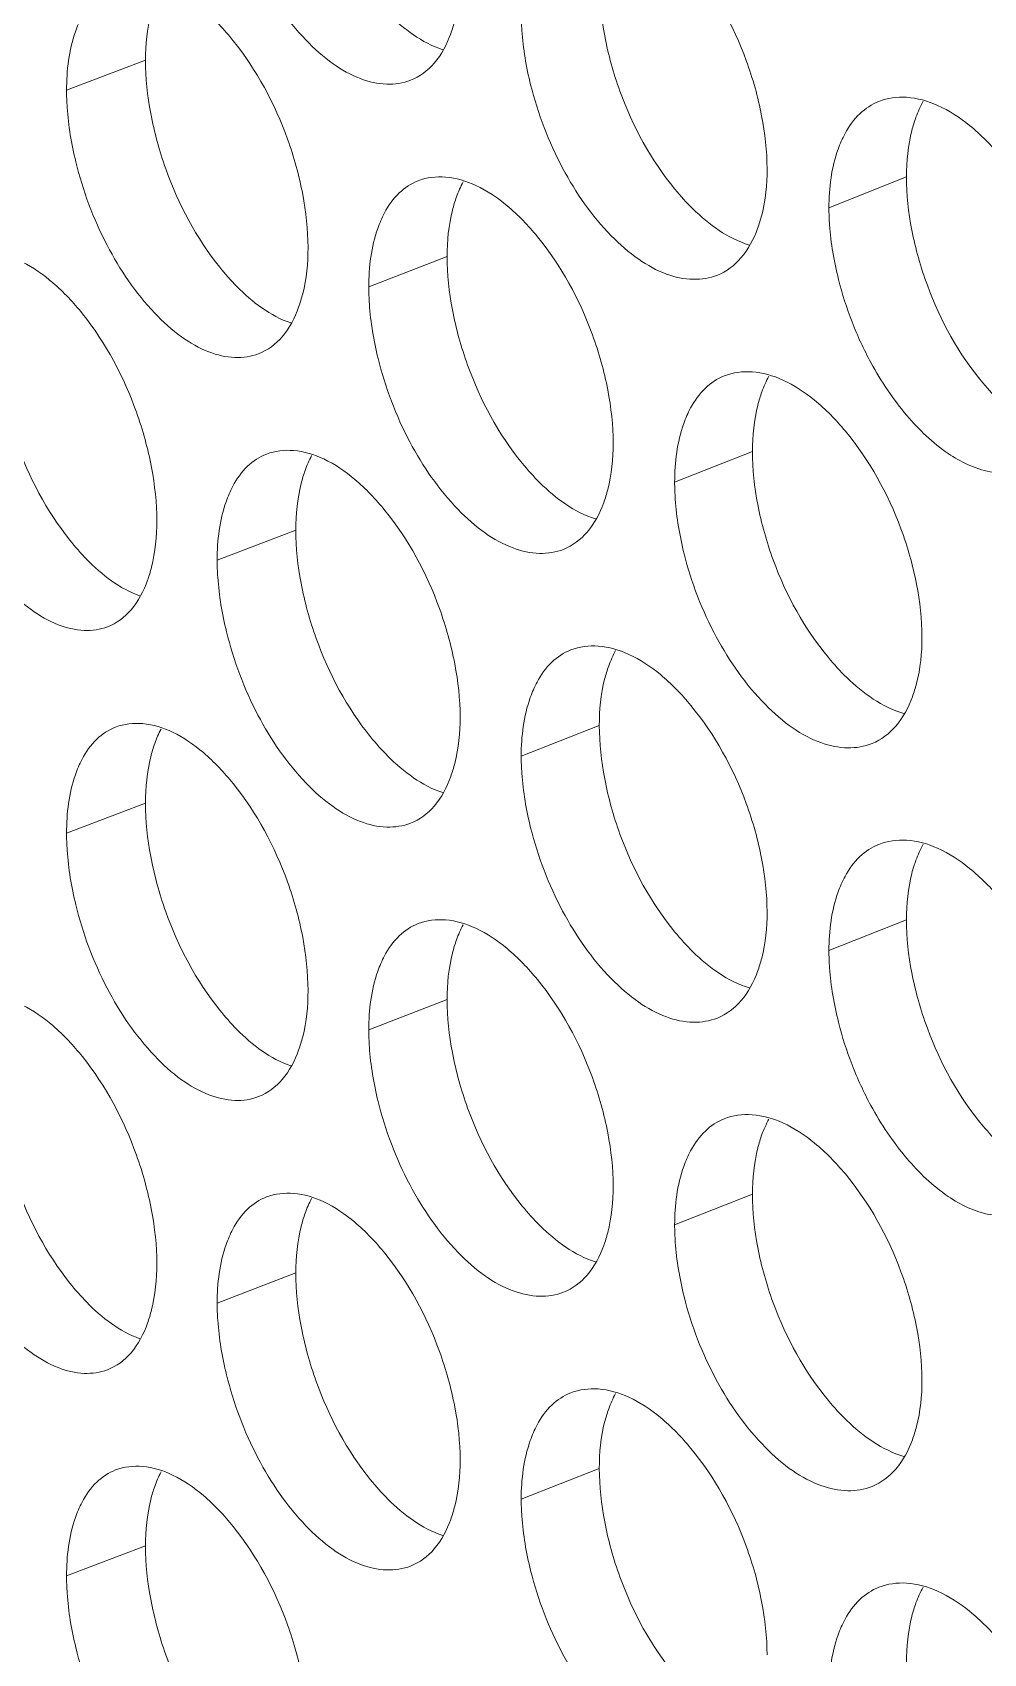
# Model space of a CAD drawing. Header units: millimetres. Extents: x 1177 to 4147, y 93 to 2194.
# Drawn here: x 2532.36 to 2542.44, y 786.15 to 803.34 of the extents above; entities that cross this region are included whole.
import ezdxf

# ---------------------------------------------------------------- set-up
doc = ezdxf.new("R2010")
doc.units = ezdxf.units.MM
doc.header["$LTSCALE"] = 0.1
doc.layers.get('0').update_dxf_attribs({"lineweight": 13})
doc.layers.add('标注', color=251, linetype='Continuous', lineweight=9)

# ---------------------------------------------------------------- blocks, each defined once
blk = doc.blocks.new('02')
at = {"layer": '标注'}
for p, q in [((4388.503, 738.474), (4387.309, 738.02)), ((4400.018, 736.707), (4398.846, 736.239)), ((4393.067, 735.501), (4391.882, 735.041)), ((4397.688, 732.55), (4396.511, 732.085)), ((4390.778, 731.359), (4389.588, 730.903)), ((4395.371, 728.398), (4394.189, 727.935)), ((4388.503, 727.224), (4387.309, 726.77)), ((4388.503, 727.224), (4387.309, 726.77)), ((4400.018, 725.457), (4398.846, 724.989)), ((4393.067, 724.251), (4391.882, 723.791)), ((4393.067, 724.251), (4391.882, 723.791)), ((4397.688, 721.3), (4396.511, 720.835)), ((4397.688, 721.3), (4396.511, 720.835)), ((4390.778, 720.109), (4389.588, 719.653)), ((4395.371, 717.148), (4394.189, 716.685)), ((4388.503, 715.974), (4387.309, 715.52))]:
    blk.add_line(p, q, dxfattribs=at)
for points, knots in [([(4389.73, 741.067), (4389.837, 740.631), (4390.144, 739.81), (4390.745, 738.931), (4391.31, 738.419), (4391.727, 738.183), (4392.138, 738.086), (4392.402, 738.126), (4392.516, 738.17)], [0, 0, 0, 0, 0.306595, 0.592601, 0.716644, 0.823962, 0.916568, 1, 1, 1, 1]), ([(4397.91, 736.827), (4397.91, 737.097), (4397.846, 737.657), (4397.54, 738.743), (4397.119, 739.514), (4396.757, 739.951)], [0, 0, 0, 0, 0.239493, 0.496564, 1, 1, 1, 1]), ([(4393.122, 738.875), (4393.146, 738.941), (4393.234, 739.233), (4393.265, 739.542), (4393.265, 739.777)], [0, 0, 0, 0, 0.229076, 1, 1, 1, 1]), ([(4389.831, 738.768), (4389.694, 738.937), (4389.417, 739.233), (4388.952, 739.557), (4388.485, 739.706), (4388.181, 739.674), (4388.052, 739.625)], [0, 0, 0, 0, 0.31112, 0.578509, 0.803168, 1, 1, 1, 1]), ([(4391.908, 739.477), (4391.992, 739.375), (4392.298, 739.03), (4392.687, 738.736), (4393.002, 738.633)], [0, 0, 0, 0, 0.285023, 1, 1, 1, 1]), ([(4395.371, 739.648), (4395.371, 739.378), (4395.434, 738.817), (4395.736, 737.731), (4396.155, 736.959), (4396.515, 736.521)], [0, 0, 0, 0, 0.239706, 0.496917, 1, 1, 1, 1]), ([(4388.643, 739.376), (4388.62, 739.31), (4388.533, 739.017), (4388.503, 738.709), (4388.503, 738.474)], [0, 0, 0, 0, 0.228706, 1, 1, 1, 1]), ([(4387.543, 739.137), (4387.504, 739.062), (4387.355, 738.708), (4387.309, 738.317), (4387.309, 738.02)], [0, 0, 0, 0, 0.221445, 1, 1, 1, 1]), ([(4394.189, 739.185), (4394.189, 739.098), (4394.203, 738.733), (4394.265, 738.371), (4394.332, 738.1)], [0, 0, 0, 0, 0.237814, 1, 1, 1, 1]), ([(4390.963, 735.635), (4390.963, 735.905), (4390.9, 736.466), (4390.6, 737.553), (4390.186, 738.327), (4389.831, 738.768)], [0, 0, 0, 0, 0.239711, 0.497019, 1, 1, 1, 1]), ([(4392.516, 738.17), (4392.653, 738.223), (4392.917, 738.425), (4393.064, 738.715), (4393.122, 738.875)], [0, 0, 0, 0, 0.462617, 1, 1, 1, 1]), ([(4388.503, 738.474), (4388.503, 738.203), (4388.565, 737.643), (4388.862, 736.555), (4389.272, 735.78), (4389.626, 735.339)], [0, 0, 0, 0, 0.239923, 0.49737, 1, 1, 1, 1]), ([(4387.309, 738.02), (4387.309, 737.933), (4387.322, 737.567), (4387.383, 737.204), (4387.449, 736.934)], [0, 0, 0, 0, 0.237738, 1, 1, 1, 1]), ([(4394.332, 738.1), (4394.441, 737.664), (4394.754, 736.841), (4395.363, 735.965), (4395.936, 735.457), (4396.36, 735.223), (4396.776, 735.131), (4397.043, 735.173), (4397.158, 735.218)], [0, 0, 0, 0, 0.305591, 0.59108, 0.715148, 0.822737, 0.915872, 1, 1, 1, 1]), ([(4399.599, 737.848), (4399.493, 737.806), (4399.289, 737.671), (4399.149, 737.472), (4399.089, 737.363)], [0, 0, 0, 0, 0.476586, 1, 1, 1, 1]), ([(4401.444, 737.018), (4401.302, 737.187), (4401.013, 737.483), (4400.53, 737.801), (4400.045, 737.942), (4399.731, 737.901), (4399.599, 737.848)], [0, 0, 0, 0, 0.3085, 0.575059, 0.800797, 1, 1, 1, 1]), ([(4400.163, 737.611), (4400.139, 737.545), (4400.049, 737.252), (4400.018, 736.943), (4400.018, 736.707)], [0, 0, 0, 0, 0.229432, 1, 1, 1, 1]), ([(4399.089, 737.363), (4399.048, 737.287), (4398.894, 736.933), (4398.846, 736.539), (4398.846, 736.239)], [0, 0, 0, 0, 0.222471, 1, 1, 1, 1]), ([(4387.449, 736.934), (4387.555, 736.498), (4387.861, 735.677), (4388.457, 734.797), (4389.018, 734.284), (4389.432, 734.046), (4389.841, 733.947), (4390.103, 733.985), (4390.216, 734.029)], [0, 0, 0, 0, 0.307101, 0.593368, 0.717399, 0.82458, 0.91692, 1, 1, 1, 1]), ([(4397.766, 735.924), (4397.79, 735.99), (4397.88, 736.283), (4397.91, 736.591), (4397.91, 736.827)], [0, 0, 0, 0, 0.229368, 1, 1, 1, 1]), ([(4392.629, 736.648), (4392.524, 736.607), (4392.318, 736.471), (4392.179, 736.272), (4392.12, 736.161)], [0, 0, 0, 0, 0.474911, 1, 1, 1, 1]), ([(4394.434, 735.801), (4394.296, 735.97), (4394.014, 736.267), (4393.542, 736.588), (4393.068, 736.734), (4392.759, 736.699), (4392.629, 736.648)], [0, 0, 0, 0, 0.310056, 0.577106, 0.802202, 1, 1, 1, 1]), ([(4396.515, 736.521), (4396.6, 736.417), (4396.916, 736.068), (4397.317, 735.774), (4397.64, 735.675)], [0, 0, 0, 0, 0.285157, 1, 1, 1, 1]), ([(4400.018, 736.707), (4400.018, 736.437), (4400.082, 735.877), (4400.389, 734.791), (4400.812, 734.021), (4401.176, 733.586)], [0, 0, 0, 0, 0.239561, 0.496616, 1, 1, 1, 1]), ([(4393.209, 736.404), (4393.186, 736.338), (4393.098, 736.045), (4393.067, 735.736), (4393.067, 735.501)], [0, 0, 0, 0, 0.228996, 1, 1, 1, 1]), ([(4392.12, 736.161), (4392.08, 736.086), (4391.929, 735.731), (4391.882, 735.34), (4391.882, 735.041)], [0, 0, 0, 0, 0.221845, 1, 1, 1, 1]), ([(4398.846, 736.239), (4398.846, 736.153), (4398.86, 735.788), (4398.923, 735.425), (4398.991, 735.155)], [0, 0, 0, 0, 0.237866, 1, 1, 1, 1]), ([(4395.581, 732.674), (4395.581, 732.944), (4395.517, 733.504), (4395.213, 734.591), (4394.794, 735.363), (4394.434, 735.801)], [0, 0, 0, 0, 0.239566, 0.496716, 1, 1, 1, 1]), ([(4397.158, 735.218), (4397.295, 735.273), (4397.559, 735.475), (4397.707, 735.764), (4397.766, 735.924)], [0, 0, 0, 0, 0.463981, 1, 1, 1, 1]), ([(4387.549, 734.634), (4387.414, 734.803), (4387.139, 735.099), (4386.678, 735.424), (4386.215, 735.575), (4385.912, 735.544), (4385.785, 735.496)], [0, 0, 0, 0, 0.31166, 0.579222, 0.803661, 1, 1, 1, 1]), ([(4390.821, 734.733), (4390.845, 734.799), (4390.933, 735.092), (4390.963, 735.4), (4390.963, 735.635)], [0, 0, 0, 0, 0.228931, 1, 1, 1, 1]), ([(4389.626, 735.339), (4389.708, 735.237), (4390.01, 734.894), (4390.393, 734.6), (4390.703, 734.494)], [0, 0, 0, 0, 0.284942, 1, 1, 1, 1]), ([(4393.067, 735.501), (4393.067, 735.231), (4393.13, 734.67), (4393.431, 733.583), (4393.846, 732.81), (4394.205, 732.371)], [0, 0, 0, 0, 0.239778, 0.497068, 1, 1, 1, 1]), ([(4391.882, 735.041), (4391.882, 734.954), (4391.896, 734.589), (4391.957, 734.226), (4392.024, 733.956)], [0, 0, 0, 0, 0.237788, 1, 1, 1, 1]), ([(4398.991, 735.155), (4399.046, 734.936), (4399.183, 734.505), (4399.508, 733.799), (4399.975, 733.104), (4400.581, 732.516), (4401.229, 732.197), (4401.678, 732.217), (4401.855, 732.289)], [0, 0, 0, 0, 0.152652, 0.305439, 0.523584, 0.715027, 0.870754, 1, 1, 1, 1]), ([(4388.675, 731.499), (4388.675, 731.769), (4388.612, 732.33), (4388.314, 733.417), (4387.903, 734.192), (4387.549, 734.634)], [0, 0, 0, 0, 0.239784, 0.49717, 1, 1, 1, 1]), ([(4390.216, 734.029), (4390.353, 734.081), (4390.617, 734.283), (4390.763, 734.573), (4390.821, 734.733)], [0, 0, 0, 0, 0.46192, 1, 1, 1, 1]), ([(4386.242, 734.343), (4386.242, 734.073), (4386.303, 733.512), (4386.598, 732.424), (4387.006, 731.648), (4387.358, 731.206)], [0, 0, 0, 0, 0.239996, 0.497521, 1, 1, 1, 1]), ([(4392.024, 733.956), (4392.132, 733.52), (4392.442, 732.698), (4393.047, 731.82), (4393.616, 731.31), (4394.037, 731.075), (4394.45, 730.981), (4394.715, 731.021), (4394.83, 731.066)], [0, 0, 0, 0, 0.306092, 0.591839, 0.715894, 0.823347, 0.916219, 1, 1, 1, 1]), ([(4397.262, 733.693), (4397.156, 733.651), (4396.951, 733.515), (4396.812, 733.317), (4396.752, 733.207)], [0, 0, 0, 0, 0.476042, 1, 1, 1, 1]), ([(4399.094, 732.857), (4398.953, 733.026), (4398.666, 733.322), (4398.186, 733.642), (4397.705, 733.784), (4397.394, 733.745), (4397.262, 733.693)], [0, 0, 0, 0, 0.309013, 0.575734, 0.801259, 1, 1, 1, 1]), ([(4401.176, 733.586), (4401.264, 733.481), (4401.588, 733.128), (4402.002, 732.834), (4402.333, 732.74)], [0, 0, 0, 0, 0.285256, 1, 1, 1, 1]), ([(4397.831, 733.453), (4397.807, 733.387), (4397.718, 733.094), (4397.688, 732.785), (4397.688, 732.55)], [0, 0, 0, 0, 0.229286, 1, 1, 1, 1]), ([(4396.752, 733.207), (4396.712, 733.131), (4396.559, 732.777), (4396.511, 732.384), (4396.511, 732.085)], [0, 0, 0, 0, 0.222259, 1, 1, 1, 1]), ([(4400.254, 729.735), (4400.254, 730.005), (4400.189, 730.565), (4399.882, 731.651), (4399.457, 732.421), (4399.094, 732.857)], [0, 0, 0, 0, 0.239421, 0.496413, 1, 1, 1, 1]), ([(4385.183, 732.806), (4385.288, 732.37), (4385.591, 731.549), (4386.183, 730.668), (4386.74, 730.154), (4387.151, 729.914), (4387.557, 729.814), (4387.818, 729.85), (4387.93, 729.893)], [0, 0, 0, 0, 0.307608, 0.594138, 0.718158, 0.825202, 0.917274, 1, 1, 1, 1]), ([(4392.126, 731.657), (4391.988, 731.826), (4391.708, 732.122), (4391.24, 732.445), (4390.769, 732.592), (4390.463, 732.558), (4390.334, 732.509)], [0, 0, 0, 0, 0.310585, 0.577804, 0.802682, 1, 1, 1, 1]), ([(4395.437, 731.772), (4395.461, 731.837), (4395.55, 732.13), (4395.581, 732.439), (4395.581, 732.674)], [0, 0, 0, 0, 0.229222, 1, 1, 1, 1]), ([(4390.334, 732.509), (4390.228, 732.468), (4390.022, 732.332), (4389.883, 732.132), (4389.824, 732.021)], [0, 0, 0, 0, 0.474323, 1, 1, 1, 1]), ([(4394.205, 732.371), (4394.289, 732.268), (4394.6, 731.921), (4394.995, 731.627), (4395.314, 731.526)], [0, 0, 0, 0, 0.285095, 1, 1, 1, 1]), ([(4397.688, 732.55), (4397.688, 732.28), (4397.751, 731.719), (4398.056, 730.633), (4398.477, 729.862), (4398.838, 729.426)], [0, 0, 0, 0, 0.239633, 0.496767, 1, 1, 1, 1]), ([(4390.919, 732.262), (4390.896, 732.196), (4390.808, 731.903), (4390.778, 731.595), (4390.778, 731.359)], [0, 0, 0, 0, 0.228851, 1, 1, 1, 1]), ([(4396.511, 732.085), (4396.511, 731.998), (4396.525, 731.633), (4396.587, 731.27), (4396.654, 731)], [0, 0, 0, 0, 0.23784, 1, 1, 1, 1]), ([(4389.824, 732.021), (4389.785, 731.946), (4389.635, 731.592), (4389.588, 731.201), (4389.588, 730.903)], [0, 0, 0, 0, 0.221643, 1, 1, 1, 1]), ([(4393.265, 728.527), (4393.265, 728.797), (4393.201, 729.357), (4392.899, 730.444), (4392.483, 731.217), (4392.126, 731.657)], [0, 0, 0, 0, 0.239639, 0.496867, 1, 1, 1, 1]), ([(4394.83, 731.066), (4394.967, 731.12), (4395.231, 731.322), (4395.379, 731.612), (4395.437, 731.772)], [0, 0, 0, 0, 0.463304, 1, 1, 1, 1]), ([(4388.534, 730.597), (4388.558, 730.663), (4388.645, 730.956), (4388.675, 731.264), (4388.675, 731.499)], [0, 0, 0, 0, 0.228786, 1, 1, 1, 1]), ([(4390.778, 731.359), (4390.778, 731.089), (4390.841, 730.529), (4391.139, 729.442), (4391.552, 728.668), (4391.908, 728.227)], [0, 0, 0, 0, 0.239851, 0.497219, 1, 1, 1, 1]), ([(4387.358, 731.206), (4387.439, 731.104), (4387.737, 730.763), (4388.112, 730.47), (4388.419, 730.362)], [0, 0, 0, 0, 0.284851, 1, 1, 1, 1]), ([(4389.588, 730.903), (4389.588, 730.816), (4389.602, 730.451), (4389.663, 730.088), (4389.73, 729.817)], [0, 0, 0, 0, 0.237763, 1, 1, 1, 1]), ([(4396.654, 731), (4396.764, 730.563), (4397.079, 729.74), (4397.694, 728.865), (4398.271, 728.358), (4398.697, 728.126), (4399.116, 728.036), (4399.384, 728.079), (4399.5, 728.126)], [0, 0, 0, 0, 0.305092, 0.590325, 0.714405, 0.822131, 0.915528, 1, 1, 1, 1]), ([(4387.93, 729.893), (4388.067, 729.945), (4388.331, 730.147), (4388.476, 730.437), (4388.534, 730.597)], [0, 0, 0, 0, 0.461212, 1, 1, 1, 1]), ([(4389.73, 729.817), (4389.837, 729.381), (4390.144, 728.56), (4390.745, 727.681), (4391.31, 727.169), (4391.727, 726.933), (4392.138, 726.836), (4392.402, 726.876), (4392.516, 726.92)], [0, 0, 0, 0, 0.306595, 0.592601, 0.716644, 0.823962, 0.916568, 1, 1, 1, 1]), ([(4400.109, 728.832), (4400.133, 728.898), (4400.223, 729.191), (4400.254, 729.499), (4400.254, 729.735)], [0, 0, 0, 0, 0.229514, 1, 1, 1, 1]), ([(4394.939, 729.543), (4394.833, 729.501), (4394.628, 729.366), (4394.488, 729.167), (4394.429, 729.056)], [0, 0, 0, 0, 0.475484, 1, 1, 1, 1]), ([(4396.757, 728.701), (4396.618, 728.87), (4396.333, 729.167), (4395.857, 729.487), (4395.38, 729.631), (4395.069, 729.594), (4394.939, 729.543)], [0, 0, 0, 0, 0.309532, 0.576416, 0.801728, 1, 1, 1, 1]), ([(4398.838, 729.426), (4398.925, 729.321), (4399.245, 728.971), (4399.652, 728.676), (4399.979, 728.58)], [0, 0, 0, 0, 0.285211, 1, 1, 1, 1]), ([(4395.513, 729.301), (4395.489, 729.235), (4395.401, 728.942), (4395.371, 728.633), (4395.371, 728.398)], [0, 0, 0, 0, 0.229141, 1, 1, 1, 1]), ([(4394.429, 729.056), (4394.389, 728.981), (4394.237, 728.626), (4394.189, 728.234), (4394.189, 727.935)], [0, 0, 0, 0, 0.22205, 1, 1, 1, 1]), ([(4397.91, 725.577), (4397.91, 725.847), (4397.846, 726.407), (4397.54, 727.493), (4397.119, 728.264), (4396.757, 728.701)], [0, 0, 0, 0, 0.239493, 0.496564, 1, 1, 1, 1]), ([(4399.5, 728.126), (4399.637, 728.181), (4399.901, 728.383), (4400.05, 728.672), (4400.109, 728.832)], [0, 0, 0, 0, 0.464648, 1, 1, 1, 1]), ([(4389.831, 727.518), (4389.694, 727.687), (4389.417, 727.983), (4388.952, 728.307), (4388.485, 728.456), (4388.181, 728.424), (4388.052, 728.375)], [0, 0, 0, 0, 0.31112, 0.578509, 0.803168, 1, 1, 1, 1]), ([(4389.831, 727.518), (4389.694, 727.687), (4389.417, 727.983), (4388.952, 728.307), (4388.485, 728.456), (4388.181, 728.424), (4388.052, 728.375)], [0, 0, 0, 0, 0.31112, 0.578509, 0.803168, 1, 1, 1, 1]), ([(4393.122, 727.625), (4393.146, 727.691), (4393.234, 727.983), (4393.265, 728.292), (4393.265, 728.527)], [0, 0, 0, 0, 0.229076, 1, 1, 1, 1]), ([(4395.371, 728.398), (4395.371, 728.128), (4395.434, 727.567), (4395.736, 726.481), (4396.155, 725.709), (4396.515, 725.271)], [0, 0, 0, 0, 0.239706, 0.496917, 1, 1, 1, 1]), ([(4388.052, 728.375), (4387.946, 728.334), (4387.74, 728.199), (4387.602, 727.998), (4387.543, 727.887)], [0, 0, 0, 0, 0.473719, 1, 1, 1, 1]), ([(4388.052, 728.375), (4387.946, 728.334), (4387.74, 728.199), (4387.602, 727.998), (4387.543, 727.887)], [0, 0, 0, 0, 0.473719, 1, 1, 1, 1]), ([(4391.908, 728.227), (4391.992, 728.125), (4392.298, 727.78), (4392.687, 727.486), (4393.002, 727.383)], [0, 0, 0, 0, 0.285023, 1, 1, 1, 1]), ([(4388.643, 728.126), (4388.62, 728.06), (4388.533, 727.767), (4388.503, 727.459), (4388.503, 727.224)], [0, 0, 0, 0, 0.228706, 1, 1, 1, 1]), ([(4388.643, 728.126), (4388.62, 728.06), (4388.533, 727.767), (4388.503, 727.459), (4388.503, 727.224)], [0, 0, 0, 0, 0.228706, 1, 1, 1, 1]), ([(4394.189, 727.935), (4394.189, 727.848), (4394.203, 727.483), (4394.265, 727.121), (4394.332, 726.85)], [0, 0, 0, 0, 0.237814, 1, 1, 1, 1]), ([(4387.543, 727.887), (4387.504, 727.812), (4387.355, 727.458), (4387.309, 727.067), (4387.309, 726.77)], [0, 0, 0, 0, 0.221445, 1, 1, 1, 1]), ([(4387.543, 727.887), (4387.504, 727.812), (4387.355, 727.458), (4387.309, 727.067), (4387.309, 726.77)], [0, 0, 0, 0, 0.221445, 1, 1, 1, 1]), ([(4390.963, 724.385), (4390.963, 724.655), (4390.9, 725.216), (4390.6, 726.303), (4390.186, 727.077), (4389.831, 727.518)], [0, 0, 0, 0, 0.239711, 0.497019, 1, 1, 1, 1]), ([(4390.963, 724.385), (4390.963, 724.655), (4390.9, 725.216), (4390.6, 726.303), (4390.186, 727.077), (4389.831, 727.518)], [0, 0, 0, 0, 0.239711, 0.497019, 1, 1, 1, 1]), ([(4392.516, 726.92), (4392.653, 726.973), (4392.917, 727.175), (4393.064, 727.465), (4393.122, 727.625)], [0, 0, 0, 0, 0.462617, 1, 1, 1, 1]), ([(4388.503, 727.224), (4388.503, 726.953), (4388.565, 726.393), (4388.862, 725.305), (4389.272, 724.53), (4389.626, 724.089)], [0, 0, 0, 0, 0.239923, 0.49737, 1, 1, 1, 1]), ([(4388.503, 727.224), (4388.503, 726.953), (4388.565, 726.393), (4388.862, 725.305), (4389.272, 724.53), (4389.626, 724.089)], [0, 0, 0, 0, 0.239923, 0.49737, 1, 1, 1, 1]), ([(4387.309, 726.77), (4387.309, 726.683), (4387.322, 726.317), (4387.383, 725.954), (4387.449, 725.684)], [0, 0, 0, 0, 0.237738, 1, 1, 1, 1]), ([(4387.309, 726.77), (4387.309, 726.683), (4387.322, 726.317), (4387.383, 725.954), (4387.449, 725.684)], [0, 0, 0, 0, 0.237738, 1, 1, 1, 1]), ([(4394.332, 726.85), (4394.441, 726.414), (4394.754, 725.591), (4395.363, 724.715), (4395.936, 724.207), (4396.36, 723.973), (4396.776, 723.881), (4397.043, 723.923), (4397.158, 723.968)], [0, 0, 0, 0, 0.305591, 0.59108, 0.715148, 0.822737, 0.915872, 1, 1, 1, 1]), ([(4399.599, 726.598), (4399.493, 726.556), (4399.289, 726.421), (4399.149, 726.222), (4399.089, 726.113)], [0, 0, 0, 0, 0.476586, 1, 1, 1, 1]), ([(4401.444, 725.768), (4401.302, 725.937), (4401.013, 726.233), (4400.53, 726.551), (4400.045, 726.692), (4399.731, 726.651), (4399.599, 726.598)], [0, 0, 0, 0, 0.3085, 0.575059, 0.800797, 1, 1, 1, 1]), ([(4400.163, 726.361), (4400.139, 726.295), (4400.049, 726.002), (4400.018, 725.693), (4400.018, 725.457)], [0, 0, 0, 0, 0.229432, 1, 1, 1, 1]), ([(4399.089, 726.113), (4399.048, 726.037), (4398.894, 725.683), (4398.846, 725.289), (4398.846, 724.989)], [0, 0, 0, 0, 0.222471, 1, 1, 1, 1]), ([(4387.449, 725.684), (4387.555, 725.248), (4387.861, 724.427), (4388.457, 723.547), (4389.018, 723.034), (4389.432, 722.796), (4389.841, 722.697), (4390.103, 722.735), (4390.216, 722.779)], [0, 0, 0, 0, 0.307101, 0.593368, 0.717399, 0.82458, 0.91692, 1, 1, 1, 1]), ([(4387.449, 725.684), (4387.555, 725.248), (4387.861, 724.427), (4388.457, 723.547), (4389.018, 723.034), (4389.432, 722.796), (4389.841, 722.697), (4390.103, 722.735), (4390.216, 722.779)], [0, 0, 0, 0, 0.307101, 0.593368, 0.717399, 0.82458, 0.91692, 1, 1, 1, 1]), ([(4394.434, 724.551), (4394.296, 724.72), (4394.014, 725.017), (4393.542, 725.338), (4393.068, 725.484), (4392.759, 725.449), (4392.629, 725.398)], [0, 0, 0, 0, 0.310056, 0.577106, 0.802202, 1, 1, 1, 1]), ([(4394.434, 724.551), (4394.296, 724.72), (4394.014, 725.017), (4393.542, 725.338), (4393.068, 725.484), (4392.759, 725.449), (4392.629, 725.398)], [0, 0, 0, 0, 0.310056, 0.577106, 0.802202, 1, 1, 1, 1]), ([(4397.766, 724.674), (4397.79, 724.74), (4397.88, 725.033), (4397.91, 725.341), (4397.91, 725.577)], [0, 0, 0, 0, 0.229368, 1, 1, 1, 1]), ([(4400.018, 725.457), (4400.018, 725.187), (4400.082, 724.627), (4400.389, 723.541), (4400.812, 722.771), (4401.176, 722.336)], [0, 0, 0, 0, 0.239561, 0.496616, 1, 1, 1, 1]), ([(4392.629, 725.398), (4392.524, 725.357), (4392.318, 725.221), (4392.179, 725.022), (4392.12, 724.911)], [0, 0, 0, 0, 0.474911, 1, 1, 1, 1]), ([(4392.629, 725.398), (4392.524, 725.357), (4392.318, 725.221), (4392.179, 725.022), (4392.12, 724.911)], [0, 0, 0, 0, 0.474911, 1, 1, 1, 1]), ([(4396.515, 725.271), (4396.6, 725.167), (4396.916, 724.818), (4397.317, 724.524), (4397.64, 724.425)], [0, 0, 0, 0, 0.285157, 1, 1, 1, 1]), ([(4393.209, 725.154), (4393.186, 725.088), (4393.098, 724.795), (4393.067, 724.486), (4393.067, 724.251)], [0, 0, 0, 0, 0.228996, 1, 1, 1, 1]), ([(4393.209, 725.154), (4393.186, 725.088), (4393.098, 724.795), (4393.067, 724.486), (4393.067, 724.251)], [0, 0, 0, 0, 0.228996, 1, 1, 1, 1]), ([(4398.846, 724.989), (4398.846, 724.903), (4398.86, 724.538), (4398.923, 724.175), (4398.991, 723.905)], [0, 0, 0, 0, 0.237866, 1, 1, 1, 1]), ([(4392.12, 724.911), (4392.08, 724.836), (4391.929, 724.481), (4391.882, 724.09), (4391.882, 723.791)], [0, 0, 0, 0, 0.221845, 1, 1, 1, 1]), ([(4392.12, 724.911), (4392.08, 724.836), (4391.929, 724.481), (4391.882, 724.09), (4391.882, 723.791)], [0, 0, 0, 0, 0.221845, 1, 1, 1, 1]), ([(4395.581, 721.424), (4395.581, 721.694), (4395.517, 722.254), (4395.213, 723.341), (4394.794, 724.113), (4394.434, 724.551)], [0, 0, 0, 0, 0.239566, 0.496716, 1, 1, 1, 1]), ([(4395.581, 721.424), (4395.581, 721.694), (4395.517, 722.254), (4395.213, 723.341), (4394.794, 724.113), (4394.434, 724.551)], [0, 0, 0, 0, 0.239566, 0.496716, 1, 1, 1, 1]), ([(4397.158, 723.968), (4397.295, 724.023), (4397.559, 724.225), (4397.707, 724.514), (4397.766, 724.674)], [0, 0, 0, 0, 0.463981, 1, 1, 1, 1]), ([(4387.549, 723.384), (4387.414, 723.553), (4387.139, 723.849), (4386.678, 724.174), (4386.215, 724.325), (4385.912, 724.294), (4385.785, 724.246)], [0, 0, 0, 0, 0.31166, 0.579222, 0.803661, 1, 1, 1, 1]), ([(4390.821, 723.483), (4390.845, 723.549), (4390.933, 723.842), (4390.963, 724.15), (4390.963, 724.385)], [0, 0, 0, 0, 0.228931, 1, 1, 1, 1]), ([(4390.821, 723.483), (4390.845, 723.549), (4390.933, 723.842), (4390.963, 724.15), (4390.963, 724.385)], [0, 0, 0, 0, 0.228931, 1, 1, 1, 1]), ([(4393.067, 724.251), (4393.067, 723.981), (4393.13, 723.42), (4393.431, 722.333), (4393.846, 721.56), (4394.205, 721.121)], [0, 0, 0, 0, 0.239778, 0.497068, 1, 1, 1, 1]), ([(4393.067, 724.251), (4393.067, 723.981), (4393.13, 723.42), (4393.431, 722.333), (4393.846, 721.56), (4394.205, 721.121)], [0, 0, 0, 0, 0.239778, 0.497068, 1, 1, 1, 1]), ([(4389.626, 724.089), (4389.708, 723.987), (4390.01, 723.644), (4390.393, 723.35), (4390.703, 723.244)], [0, 0, 0, 0, 0.284942, 1, 1, 1, 1]), ([(4389.626, 724.089), (4389.708, 723.987), (4390.01, 723.644), (4390.393, 723.35), (4390.703, 723.244)], [0, 0, 0, 0, 0.284942, 1, 1, 1, 1]), ([(4391.882, 723.791), (4391.882, 723.704), (4391.896, 723.339), (4391.957, 722.976), (4392.024, 722.706)], [0, 0, 0, 0, 0.237788, 1, 1, 1, 1]), ([(4391.882, 723.791), (4391.882, 723.704), (4391.896, 723.339), (4391.957, 722.976), (4392.024, 722.706)], [0, 0, 0, 0, 0.237788, 1, 1, 1, 1]), ([(4398.991, 723.905), (4399.046, 723.686), (4399.183, 723.255), (4399.508, 722.549), (4399.975, 721.854), (4400.581, 721.266), (4401.229, 720.947), (4401.678, 720.967), (4401.855, 721.039)], [0, 0, 0, 0, 0.152652, 0.305439, 0.523584, 0.715027, 0.870754, 1, 1, 1, 1]), ([(4388.675, 720.249), (4388.675, 720.519), (4388.612, 721.08), (4388.314, 722.167), (4387.903, 722.942), (4387.549, 723.384)], [0, 0, 0, 0, 0.239784, 0.49717, 1, 1, 1, 1]), ([(4390.216, 722.779), (4390.353, 722.831), (4390.617, 723.033), (4390.763, 723.323), (4390.821, 723.483)], [0, 0, 0, 0, 0.46192, 1, 1, 1, 1]), ([(4390.216, 722.779), (4390.353, 722.831), (4390.617, 723.033), (4390.763, 723.323), (4390.821, 723.483)], [0, 0, 0, 0, 0.46192, 1, 1, 1, 1]), ([(4386.242, 723.093), (4386.242, 722.823), (4386.303, 722.262), (4386.598, 721.174), (4387.006, 720.398), (4387.358, 719.956)], [0, 0, 0, 0, 0.239996, 0.497521, 1, 1, 1, 1]), ([(4392.024, 722.706), (4392.132, 722.27), (4392.442, 721.448), (4393.047, 720.57), (4393.616, 720.06), (4394.037, 719.825), (4394.45, 719.731), (4394.715, 719.771), (4394.83, 719.816)], [0, 0, 0, 0, 0.306092, 0.591839, 0.715894, 0.823347, 0.916219, 1, 1, 1, 1]), ([(4392.024, 722.706), (4392.132, 722.27), (4392.442, 721.448), (4393.047, 720.57), (4393.616, 720.06), (4394.037, 719.825), (4394.45, 719.731), (4394.715, 719.771), (4394.83, 719.816)], [0, 0, 0, 0, 0.306092, 0.591839, 0.715894, 0.823347, 0.916219, 1, 1, 1, 1]), ([(4399.094, 721.607), (4398.953, 721.776), (4398.666, 722.072), (4398.186, 722.392), (4397.705, 722.534), (4397.394, 722.495), (4397.262, 722.443)], [0, 0, 0, 0, 0.309013, 0.575734, 0.801259, 1, 1, 1, 1]), ([(4399.094, 721.607), (4398.953, 721.776), (4398.666, 722.072), (4398.186, 722.392), (4397.705, 722.534), (4397.394, 722.495), (4397.262, 722.443)], [0, 0, 0, 0, 0.309013, 0.575734, 0.801259, 1, 1, 1, 1]), ([(4397.262, 722.443), (4397.156, 722.401), (4396.951, 722.265), (4396.812, 722.067), (4396.752, 721.957)], [0, 0, 0, 0, 0.476042, 1, 1, 1, 1]), ([(4397.262, 722.443), (4397.156, 722.401), (4396.951, 722.265), (4396.812, 722.067), (4396.752, 721.957)], [0, 0, 0, 0, 0.476042, 1, 1, 1, 1]), ([(4401.176, 722.336), (4401.264, 722.231), (4401.588, 721.878), (4402.002, 721.584), (4402.333, 721.49)], [0, 0, 0, 0, 0.285256, 1, 1, 1, 1]), ([(4397.831, 722.203), (4397.807, 722.137), (4397.718, 721.844), (4397.688, 721.535), (4397.688, 721.3)], [0, 0, 0, 0, 0.229286, 1, 1, 1, 1]), ([(4397.831, 722.203), (4397.807, 722.137), (4397.718, 721.844), (4397.688, 721.535), (4397.688, 721.3)], [0, 0, 0, 0, 0.229286, 1, 1, 1, 1]), ([(4396.752, 721.957), (4396.712, 721.881), (4396.559, 721.527), (4396.511, 721.134), (4396.511, 720.835)], [0, 0, 0, 0, 0.222259, 1, 1, 1, 1]), ([(4396.752, 721.957), (4396.712, 721.881), (4396.559, 721.527), (4396.511, 721.134), (4396.511, 720.835)], [0, 0, 0, 0, 0.222259, 1, 1, 1, 1]), ([(4385.183, 721.556), (4385.288, 721.12), (4385.591, 720.299), (4386.183, 719.418), (4386.74, 718.904), (4387.151, 718.664), (4387.557, 718.564), (4387.818, 718.6), (4387.93, 718.643)], [0, 0, 0, 0, 0.307608, 0.594138, 0.718158, 0.825202, 0.917274, 1, 1, 1, 1]), ([(4400.254, 718.485), (4400.254, 718.755), (4400.189, 719.315), (4399.882, 720.401), (4399.457, 721.171), (4399.094, 721.607)], [0, 0, 0, 0, 0.239421, 0.496413, 1, 1, 1, 1]), ([(4400.254, 718.485), (4400.254, 718.755), (4400.189, 719.315), (4399.882, 720.401), (4399.457, 721.171), (4399.094, 721.607)], [0, 0, 0, 0, 0.239421, 0.496413, 1, 1, 1, 1]), ([(4392.126, 720.407), (4391.988, 720.576), (4391.708, 720.872), (4391.24, 721.195), (4390.769, 721.342), (4390.463, 721.308), (4390.334, 721.259)], [0, 0, 0, 0, 0.310585, 0.577804, 0.802682, 1, 1, 1, 1]), ([(4395.437, 720.522), (4395.461, 720.587), (4395.55, 720.88), (4395.581, 721.189), (4395.581, 721.424)], [0, 0, 0, 0, 0.229222, 1, 1, 1, 1]), ([(4395.437, 720.522), (4395.461, 720.587), (4395.55, 720.88), (4395.581, 721.189), (4395.581, 721.424)], [0, 0, 0, 0, 0.229222, 1, 1, 1, 1]), ([(4397.688, 721.3), (4397.688, 721.03), (4397.751, 720.469), (4398.056, 719.383), (4398.477, 718.612), (4398.838, 718.176)], [0, 0, 0, 0, 0.239633, 0.496767, 1, 1, 1, 1]), ([(4397.688, 721.3), (4397.688, 721.03), (4397.751, 720.469), (4398.056, 719.383), (4398.477, 718.612), (4398.838, 718.176)], [0, 0, 0, 0, 0.239633, 0.496767, 1, 1, 1, 1]), ([(4390.334, 721.259), (4390.228, 721.218), (4390.022, 721.082), (4389.883, 720.882), (4389.824, 720.771)], [0, 0, 0, 0, 0.474323, 1, 1, 1, 1]), ([(4394.205, 721.121), (4394.289, 721.018), (4394.6, 720.671), (4394.995, 720.377), (4395.314, 720.276)], [0, 0, 0, 0, 0.285095, 1, 1, 1, 1]), ([(4394.205, 721.121), (4394.289, 721.018), (4394.6, 720.671), (4394.995, 720.377), (4395.314, 720.276)], [0, 0, 0, 0, 0.285095, 1, 1, 1, 1]), ([(4390.919, 721.012), (4390.896, 720.946), (4390.808, 720.653), (4390.778, 720.345), (4390.778, 720.109)], [0, 0, 0, 0, 0.228851, 1, 1, 1, 1]), ([(4396.511, 720.835), (4396.511, 720.748), (4396.525, 720.383), (4396.587, 720.02), (4396.654, 719.75)], [0, 0, 0, 0, 0.23784, 1, 1, 1, 1]), ([(4396.511, 720.835), (4396.511, 720.748), (4396.525, 720.383), (4396.587, 720.02), (4396.654, 719.75)], [0, 0, 0, 0, 0.23784, 1, 1, 1, 1]), ([(4389.824, 720.771), (4389.785, 720.696), (4389.635, 720.342), (4389.588, 719.951), (4389.588, 719.653)], [0, 0, 0, 0, 0.221643, 1, 1, 1, 1]), ([(4393.265, 717.277), (4393.265, 717.547), (4393.201, 718.107), (4392.899, 719.194), (4392.483, 719.967), (4392.126, 720.407)], [0, 0, 0, 0, 0.239639, 0.496867, 1, 1, 1, 1]), ([(4394.83, 719.816), (4394.967, 719.87), (4395.231, 720.072), (4395.379, 720.362), (4395.437, 720.522)], [0, 0, 0, 0, 0.463304, 1, 1, 1, 1]), ([(4394.83, 719.816), (4394.967, 719.87), (4395.231, 720.072), (4395.379, 720.362), (4395.437, 720.522)], [0, 0, 0, 0, 0.463304, 1, 1, 1, 1]), ([(4388.534, 719.347), (4388.558, 719.413), (4388.645, 719.706), (4388.675, 720.014), (4388.675, 720.249)], [0, 0, 0, 0, 0.228786, 1, 1, 1, 1]), ([(4390.778, 720.109), (4390.778, 719.839), (4390.841, 719.279), (4391.139, 718.192), (4391.552, 717.418), (4391.908, 716.977)], [0, 0, 0, 0, 0.239851, 0.497219, 1, 1, 1, 1]), ([(4387.358, 719.956), (4387.439, 719.854), (4387.737, 719.513), (4388.112, 719.22), (4388.419, 719.112)], [0, 0, 0, 0, 0.284851, 1, 1, 1, 1]), ([(4389.588, 719.653), (4389.588, 719.566), (4389.602, 719.201), (4389.663, 718.838), (4389.73, 718.567)], [0, 0, 0, 0, 0.237763, 1, 1, 1, 1]), ([(4396.654, 719.75), (4396.764, 719.313), (4397.079, 718.49), (4397.694, 717.615), (4398.271, 717.108), (4398.697, 716.876), (4399.116, 716.786), (4399.384, 716.829), (4399.5, 716.876)], [0, 0, 0, 0, 0.305092, 0.590325, 0.714405, 0.822131, 0.915528, 1, 1, 1, 1]), ([(4396.654, 719.75), (4396.764, 719.313), (4397.079, 718.49), (4397.694, 717.615), (4398.271, 717.108), (4398.697, 716.876), (4399.116, 716.786), (4399.384, 716.829), (4399.5, 716.876)], [0, 0, 0, 0, 0.305092, 0.590325, 0.714405, 0.822131, 0.915528, 1, 1, 1, 1]), ([(4387.93, 718.643), (4388.067, 718.695), (4388.331, 718.897), (4388.476, 719.187), (4388.534, 719.347)], [0, 0, 0, 0, 0.461212, 1, 1, 1, 1]), ([(4389.73, 718.567), (4389.837, 718.131), (4390.144, 717.31), (4390.745, 716.431), (4391.31, 715.919), (4391.727, 715.683), (4392.138, 715.586), (4392.402, 715.626), (4392.516, 715.67)], [0, 0, 0, 0, 0.306595, 0.592601, 0.716644, 0.823962, 0.916568, 1, 1, 1, 1]), ([(4396.757, 717.451), (4396.618, 717.62), (4396.333, 717.917), (4395.857, 718.237), (4395.38, 718.381), (4395.069, 718.344), (4394.939, 718.293)], [0, 0, 0, 0, 0.309532, 0.576416, 0.801728, 1, 1, 1, 1]), ([(4400.109, 717.582), (4400.133, 717.648), (4400.223, 717.941), (4400.254, 718.249), (4400.254, 718.485)], [0, 0, 0, 0, 0.229514, 1, 1, 1, 1]), ([(4400.109, 717.582), (4400.133, 717.648), (4400.223, 717.941), (4400.254, 718.249), (4400.254, 718.485)], [0, 0, 0, 0, 0.229514, 1, 1, 1, 1]), ([(4394.939, 718.293), (4394.833, 718.251), (4394.628, 718.116), (4394.488, 717.917), (4394.429, 717.806)], [0, 0, 0, 0, 0.475484, 1, 1, 1, 1]), ([(4398.838, 718.176), (4398.925, 718.071), (4399.245, 717.721), (4399.652, 717.426), (4399.979, 717.33)], [0, 0, 0, 0, 0.285211, 1, 1, 1, 1]), ([(4398.838, 718.176), (4398.925, 718.071), (4399.245, 717.721), (4399.652, 717.426), (4399.979, 717.33)], [0, 0, 0, 0, 0.285211, 1, 1, 1, 1]), ([(4395.513, 718.051), (4395.489, 717.985), (4395.401, 717.692), (4395.371, 717.383), (4395.371, 717.148)], [0, 0, 0, 0, 0.229141, 1, 1, 1, 1]), ([(4394.429, 717.806), (4394.389, 717.731), (4394.237, 717.376), (4394.189, 716.984), (4394.189, 716.685)], [0, 0, 0, 0, 0.22205, 1, 1, 1, 1]), ([(4397.91, 714.327), (4397.91, 714.597), (4397.846, 715.157), (4397.54, 716.243), (4397.119, 717.014), (4396.757, 717.451)], [0, 0, 0, 0, 0.239493, 0.496564, 1, 1, 1, 1]), ([(4399.5, 716.876), (4399.637, 716.931), (4399.901, 717.133), (4400.05, 717.422), (4400.109, 717.582)], [0, 0, 0, 0, 0.464648, 1, 1, 1, 1]), ([(4399.5, 716.876), (4399.637, 716.931), (4399.901, 717.133), (4400.05, 717.422), (4400.109, 717.582)], [0, 0, 0, 0, 0.464648, 1, 1, 1, 1]), ([(4388.052, 717.125), (4387.946, 717.084), (4387.74, 716.949), (4387.602, 716.748), (4387.543, 716.637)], [0, 0, 0, 0, 0.473719, 1, 1, 1, 1]), ([(4389.831, 716.268), (4389.694, 716.437), (4389.417, 716.733), (4388.952, 717.057), (4388.485, 717.206), (4388.181, 717.174), (4388.052, 717.125)], [0, 0, 0, 0, 0.31112, 0.578509, 0.803168, 1, 1, 1, 1]), ([(4393.122, 716.375), (4393.146, 716.441), (4393.234, 716.733), (4393.265, 717.042), (4393.265, 717.277)], [0, 0, 0, 0, 0.229076, 1, 1, 1, 1]), ([(4395.371, 717.148), (4395.371, 716.878), (4395.434, 716.317), (4395.736, 715.231), (4396.155, 714.459), (4396.515, 714.021)], [0, 0, 0, 0, 0.239706, 0.496917, 1, 1, 1, 1]), ([(4388.643, 716.876), (4388.62, 716.81), (4388.533, 716.517), (4388.503, 716.209), (4388.503, 715.974)], [0, 0, 0, 0, 0.228706, 1, 1, 1, 1]), ([(4391.908, 716.977), (4391.992, 716.875), (4392.298, 716.53), (4392.687, 716.236), (4393.002, 716.133)], [0, 0, 0, 0, 0.285023, 1, 1, 1, 1]), ([(4387.543, 716.637), (4387.504, 716.562), (4387.355, 716.208), (4387.309, 715.817), (4387.309, 715.52)], [0, 0, 0, 0, 0.221445, 1, 1, 1, 1]), ([(4394.189, 716.685), (4394.189, 716.598), (4394.203, 716.233), (4394.265, 715.871), (4394.332, 715.6)], [0, 0, 0, 0, 0.237814, 1, 1, 1, 1]), ([(4392.516, 715.67), (4392.653, 715.723), (4392.917, 715.925), (4393.064, 716.215), (4393.122, 716.375)], [0, 0, 0, 0, 0.462617, 1, 1, 1, 1]), ([(4390.963, 713.135), (4390.963, 713.405), (4390.9, 713.966), (4390.6, 715.053), (4390.186, 715.827), (4389.831, 716.268)], [0, 0, 0, 0, 0.239711, 0.497019, 1, 1, 1, 1]), ([(4388.503, 715.974), (4388.503, 715.703), (4388.565, 715.143), (4388.862, 714.055), (4389.272, 713.28), (4389.626, 712.839)], [0, 0, 0, 0, 0.239923, 0.49737, 1, 1, 1, 1]), ([(4387.309, 715.52), (4387.309, 715.433), (4387.322, 715.067), (4387.383, 714.704), (4387.449, 714.434)], [0, 0, 0, 0, 0.237738, 1, 1, 1, 1]), ([(4394.332, 715.6), (4394.441, 715.164), (4394.754, 714.341), (4395.363, 713.465), (4395.936, 712.957), (4396.36, 712.723), (4396.776, 712.631), (4397.043, 712.673), (4397.158, 712.718)], [0, 0, 0, 0, 0.305591, 0.59108, 0.715148, 0.822737, 0.915872, 1, 1, 1, 1]), ([(4401.444, 714.518), (4401.302, 714.687), (4401.013, 714.983), (4400.53, 715.301), (4400.045, 715.442), (4399.731, 715.401), (4399.599, 715.348)], [0, 0, 0, 0, 0.3085, 0.575059, 0.800797, 1, 1, 1, 1]), ([(4399.599, 715.348), (4399.493, 715.306), (4399.289, 715.171), (4399.149, 714.972), (4399.089, 714.863)], [0, 0, 0, 0, 0.476586, 1, 1, 1, 1]), ([(4400.163, 715.111), (4400.139, 715.045), (4400.049, 714.752), (4400.018, 714.443), (4400.018, 714.207)], [0, 0, 0, 0, 0.229432, 1, 1, 1, 1]), ([(4399.089, 714.863), (4399.048, 714.787), (4398.894, 714.433), (4398.846, 714.039), (4398.846, 713.739)], [0, 0, 0, 0, 0.222471, 1, 1, 1, 1]), ([(4387.449, 714.434), (4387.555, 713.998), (4387.861, 713.177), (4388.457, 712.297), (4389.018, 711.784), (4389.432, 711.546), (4389.841, 711.447), (4390.103, 711.485), (4390.216, 711.529)], [0, 0, 0, 0, 0.307101, 0.593368, 0.717399, 0.82458, 0.91692, 1, 1, 1, 1])]:
    blk.add_open_spline(points, degree=3, knots=knots, dxfattribs=at)
for points in [[(4400.272, 737.851), (4400.229, 737.774), (4400.193, 737.693), (4400.163, 737.611)], [(4393.311, 736.631), (4393.271, 736.558), (4393.238, 736.482), (4393.209, 736.404)], [(4397.938, 733.689), (4397.896, 733.613), (4397.861, 733.534), (4397.831, 733.453)], [(4391.018, 732.486), (4390.979, 732.414), (4390.947, 732.339), (4390.919, 732.262)], [(4395.617, 729.532), (4395.577, 729.458), (4395.542, 729.38), (4395.513, 729.301)], [(4388.739, 728.345), (4388.702, 728.275), (4388.67, 728.201), (4388.643, 728.126)], [(4388.739, 728.345), (4388.702, 728.275), (4388.67, 728.201), (4388.643, 728.126)], [(4400.272, 726.601), (4400.229, 726.524), (4400.193, 726.443), (4400.163, 726.361)], [(4393.311, 725.381), (4393.271, 725.308), (4393.238, 725.232), (4393.209, 725.154)], [(4393.311, 725.381), (4393.271, 725.308), (4393.238, 725.232), (4393.209, 725.154)], [(4397.938, 722.439), (4397.896, 722.363), (4397.861, 722.284), (4397.831, 722.203)], [(4397.938, 722.439), (4397.896, 722.363), (4397.861, 722.284), (4397.831, 722.203)], [(4391.018, 721.236), (4390.979, 721.164), (4390.947, 721.089), (4390.919, 721.012)], [(4395.617, 718.282), (4395.577, 718.208), (4395.542, 718.13), (4395.513, 718.051)], [(4388.739, 717.095), (4388.702, 717.025), (4388.67, 716.951), (4388.643, 716.876)], [(4400.272, 715.351), (4400.229, 715.274), (4400.193, 715.193), (4400.163, 715.111)]]:
    blk.add_open_spline(points, degree=3, dxfattribs=at)

msp = doc.modelspace()

# ---------------------------------------------------------------- block references
at = {"xscale": 0.7, "yscale": 0.7, "zscale": 0.7}
msp.add_blockref('02', (-538.391, 286.112), dxfattribs=at)

doc.saveas('drawing.dxf')
